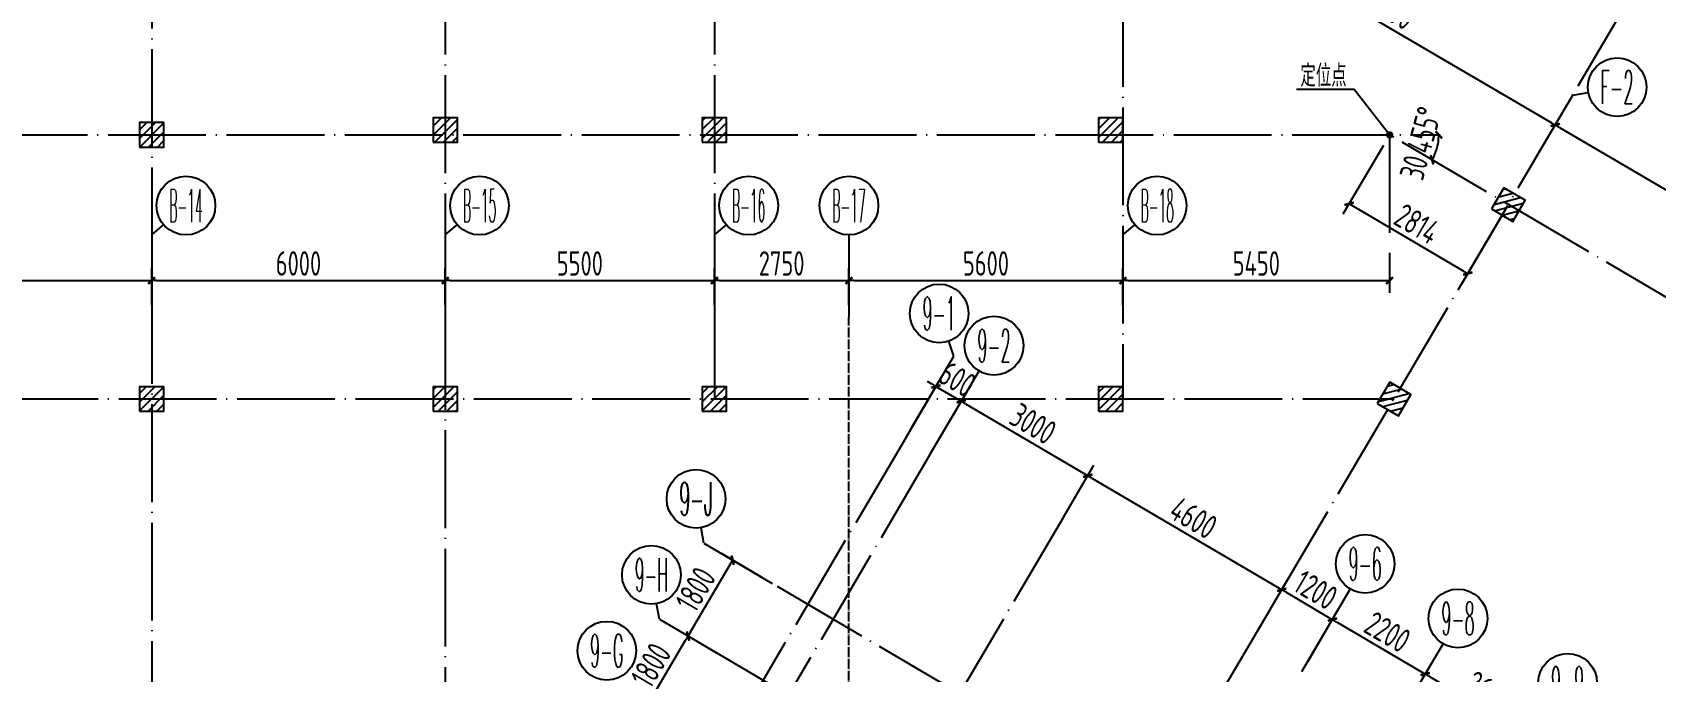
# Model space of a CAD drawing. Header units: millimetres. Extents: x 156735 to 386235, y 467499 to 703525.
# Drawn here: x 278909 to 312080, y 578023 to 591088 of the extents above; entities that cross this region are included whole.
import ezdxf
from ezdxf.enums import TextEntityAlignment as Align

# ---------------------------------------------------------------- set-up
doc = ezdxf.new("R2010")
doc.units = ezdxf.units.MM
doc.header["$LTSCALE"] = 100
doc.header["$PDMODE"] = 35
doc.header["$PDSIZE"] = 200
doc.linetypes.add('DOTE', pattern=[2.42, 2, -0.2, 0.02, -0.2])
for name, color, linetype in [('B-TEXT', 7, 'Continuous'), ('COLU', 7, 'Continuous'), ('h斜线-柱', 7, 'Continuous'), ('Q-AXIS', 3, 'Continuous'), ('Q-dote', 253, 'DOTE')]:
    doc.layers.add(name, color=color, linetype=linetype)
doc.styles.add('_TCH_AXIS', font='COMPLEX', dxfattribs={"bigfont": 'GBCBIG'})
doc.styles.add('COMPLEX', font='tssdeng.shx', dxfattribs={"width": 0.7, "bigfont": 'tssdchn.shx'})
doc.styles.add('TSSD_Dimension', font='Tssdeng.shx', dxfattribs={"width": 0.7, "bigfont": 'hztxt.shx'})
doc.styles.add('TSSD_REIN', font='Tssdeng.shx', dxfattribs={"width": 0.7, "bigfont": 'hztxt.shx'})
doc.dimstyles.new('TSSD_100_100', dxfattribs={"dimtxt": 300, "dimasz": 100, "dimexe": 100, "dimexo": 250, "dimgap": 100, "dimtad": 1, "dimdec": 0, "dimzin": 0, "dimdsep": 46, "dimtxsty": 'TSSD_Dimension', "dimblk": 'ARCHTICK', "dimcen": 0, "dimdle": 100, "dimclrt": 7, "dimadec": 0, "dimazin": 0, "dimtfac": 1, "dimtdec": 0, "dimtix": 1, "dimtmove": 2, "dimatfit": 3, "dimfxl": 1, "dimtolj": 1, "dimtzin": 0, "dimarcsym": 0})
doc.dimstyles.new('TSSD_100_100$0', dxfattribs={"dimtxt": 300, "dimasz": 100, "dimexe": 250, "dimexo": 250, "dimgap": 100, "dimtad": 1, "dimdec": 0, "dimzin": 0, "dimdsep": 46, "dimtxsty": 'TSSD_Dimension', "dimblk": '_tsdbk', "dimblk1": '_tsdbk', "dimblk2": '_tsdbk', "dimsah": 1, "dimcen": 0, "dimclrt": 7, "dimadec": 0, "dimazin": 0, "dimtfac": 1, "dimtdec": 0, "dimtix": 1, "dimtmove": 2, "dimatfit": 3, "dimldrblk": '_tsdbk', "dimfxl": 1, "dimtolj": 1, "dimtzin": 0, "dimarcsym": 0})
pattern_1 = [(45, (-467527.32, -323147.44), (-89.802561, 89.802561), [])]
pattern_2 = [(14.545372, (-467527.32, -323147.44), (-31.895617, 122.929531), [])]

# ---------------------------------------------------------------- blocks, each defined once
blk = doc.blocks.new('_tsdbk')
blk.add_line((-1, 0), (0, 0))
at = {"const_width": 0.5}
blk.add_lwpolyline([(-0.7, -0.7), (0.7, 0.7)], dxfattribs=at)
blk = doc.blocks.new('*D342')
at = {"layer": 'Defpoints', "color": 0}
for p in [(306748, 576908), (309615, 576653), (308989, 575590)]:
    blk.add_point(p, dxfattribs=at)
at = {"layer": 'Q-AXIS', "color": 0, "lineweight": -2}
for p, q in [((306875, 577123), (307500, 578187)), ((307460, 577921), (309528, 576704)), ((309116, 575805), (309741, 576869))]:
    blk.add_line(p, q, dxfattribs=at)
at = {"layer": 'Q-AXIS', "color": 0, "lineweight": -2, "xscale": 100, "yscale": 100, "zscale": 100}
for p, rotation in [((307373, 577971), 149.5453717284593), ((309615, 576653), 329.5453717284593)]:
    blk.add_blockref('_tsdbk', p, dxfattribs=dict(at, rotation=rotation))
at = {"layer": 'Q-AXIS', "color": 7, "insert": (308671, 577614), "char_height": 500, "attachment_point": 5, "rotation": 329.5454, "style": 'TSSD_Dimension'}
blk.add_mtext('\\A1;2600', dxfattribs=at)
blk = doc.blocks.new('_AXISO')
blk.add_circle((0, 0), 0.5)
at = {"layer": 'B-TEXT', "style": 'COMPLEX', "width": 1.450893}
blk.add_attdef('A', text='', height=0.56, dxfattribs=at).set_placement((0.249375, -0.28), (0.749375, -0.28), align=Align.FIT)
blk = doc.blocks.new('*D344')
at = {"layer": 'Defpoints', "color": 0}
for p in [(304852, 578023), (307373, 577971), (306748, 576908)]:
    blk.add_point(p, dxfattribs=at)
at = {"layer": 'Q-AXIS', "color": 0, "lineweight": -2}
for p, q in [((304978, 578238), (305604, 579302)), ((305563, 579036), (307287, 578022)), ((306875, 577123), (307500, 578187))]:
    blk.add_line(p, q, dxfattribs=at)
at = {"layer": 'Q-AXIS', "color": 0, "lineweight": -2, "xscale": 100, "yscale": 100, "zscale": 100}
for p, rotation in [((305477, 579086), 149.5453717284593), ((307373, 577971), 329.5453717284593)]:
    blk.add_blockref('_tsdbk', p, dxfattribs=dict(at, rotation=rotation))
at = {"layer": 'Q-AXIS', "color": 7, "insert": (306603, 578831), "char_height": 500, "attachment_point": 5, "rotation": 329.5454, "style": 'TSSD_Dimension'}
blk.add_mtext('\\A1;2200', dxfattribs=at)
blk = doc.blocks.new('*D345')
at = {"layer": 'Defpoints', "color": 0}
for p in [(292308, 578748), (293115, 578274), (292202, 576723)]:
    blk.add_point(p, dxfattribs=at)
at = {"layer": 'Q-AXIS', "color": 0, "lineweight": -2}
for p, q in [((292899, 578401), (292092, 578875)), ((291446, 577283), (292257, 578662)), ((291987, 576849), (291180, 577324))]:
    blk.add_line(p, q, dxfattribs=at)
at = {"layer": 'Q-AXIS', "color": 0, "lineweight": -2, "xscale": 100, "yscale": 100, "zscale": 100}
for p, rotation in [((292308, 578748), 59.5453717336169), ((291396, 577197), 239.5453717336169)]:
    blk.add_blockref('_tsdbk', p, dxfattribs=dict(at, rotation=rotation))
at = {"layer": 'Q-AXIS', "color": 7, "insert": (291550, 578150), "char_height": 500, "attachment_point": 5, "rotation": 59.5454, "style": 'TSSD_Dimension'}
blk.add_mtext('\\A1;1800', dxfattribs=at)
blk = doc.blocks.new('*D504')
at = {"layer": 'Defpoints', "color": 0}
for p in [(306646, 586832), (306646, 586016), (301196, 585265)]:
    blk.add_point(p, dxfattribs=at)
at = {"layer": 'Q-AXIS', "color": 0, "lineweight": -2}
for p, q in [((306646, 586582), (306646, 585766)), ((301196, 585515), (301196, 586266)), ((301296, 586016), (306546, 586016))]:
    blk.add_line(p, q, dxfattribs=at)
at = {"layer": 'Q-AXIS', "color": 0, "lineweight": -2, "xscale": 100, "yscale": 100, "zscale": 100, "rotation": 180}
blk.add_blockref('_tsdbk', (301196, 586016), dxfattribs=at)
at = {"layer": 'Q-AXIS', "color": 0, "lineweight": -2, "xscale": 100, "yscale": 100, "zscale": 100}
blk.add_blockref('_tsdbk', (306646, 586016), dxfattribs=at)
at = {"layer": 'Q-AXIS', "color": 7, "insert": (303921, 586366), "char_height": 500, "attachment_point": 5, "style": 'TSSD_Dimension'}
blk.add_mtext('\\A1;5450', dxfattribs=at)
blk = doc.blocks.new('*D506')
at = {"layer": 'Defpoints', "color": 0}
for p in [(305477, 579086), (303817, 578631), (304852, 578023)]:
    blk.add_point(p, dxfattribs=at)
at = {"layer": 'Q-AXIS', "color": 0, "lineweight": -2}
for p, q in [((303944, 578847), (304569, 579910)), ((304529, 579644), (305391, 579137)), ((304978, 578238), (305604, 579302))]:
    blk.add_line(p, q, dxfattribs=at)
at = {"layer": 'Q-AXIS', "color": 0, "lineweight": -2, "xscale": 100, "yscale": 100, "zscale": 100}
for p, rotation in [((304442, 579695), 149.5453717284593), ((305477, 579086), 329.5453717284593)]:
    blk.add_blockref('_tsdbk', p, dxfattribs=dict(at, rotation=rotation))
at = {"layer": 'Q-AXIS', "color": 7, "insert": (305137, 579692), "char_height": 500, "attachment_point": 5, "rotation": 329.5454, "style": 'TSSD_Dimension'}
blk.add_mtext('\\A1;1200', dxfattribs=at)
blk = doc.blocks.new('*D507')
at = {"layer": 'Defpoints', "color": 0}
for p in [(299852, 580963), (304442, 579695), (303817, 578631)]:
    blk.add_point(p, dxfattribs=at)
at = {"layer": 'Q-AXIS', "color": 0, "lineweight": -2}
for p, q in [((299978, 581178), (300604, 582242)), ((300563, 581975), (304356, 579745)), ((303944, 578847), (304569, 579910))]:
    blk.add_line(p, q, dxfattribs=at)
at = {"layer": 'Q-AXIS', "color": 0, "lineweight": -2, "xscale": 100, "yscale": 100, "zscale": 100}
for p, rotation in [((300477, 582026), 149.5453717284593), ((304442, 579695), 329.5453717284593)]:
    blk.add_blockref('_tsdbk', p, dxfattribs=dict(at, rotation=rotation))
at = {"layer": 'Q-AXIS', "color": 7, "insert": (302637, 581162), "char_height": 500, "attachment_point": 5, "rotation": 329.5454, "style": 'TSSD_Dimension'}
blk.add_mtext('\\A1;4600', dxfattribs=at)
blk = doc.blocks.new('*D508')
at = {"layer": 'Defpoints', "color": 0}
for p in [(302668, 592658), (310030, 589198), (309651, 588553)]:
    blk.add_point(p, dxfattribs=at)
at = {"layer": 'Q-AXIS', "color": 0, "lineweight": -2}
for p, q in [((302795, 592874), (303174, 593519)), ((303134, 593252), (309944, 589248)), ((309777, 588768), (310157, 589413))]:
    blk.add_line(p, q, dxfattribs=at)
at = {"layer": 'Q-AXIS', "color": 0, "lineweight": -2, "xscale": 100, "yscale": 100, "zscale": 100}
for p, rotation in [((303048, 593303), 149.5453717284593), ((310030, 589198), 329.5453717284593)]:
    blk.add_blockref('_tsdbk', p, dxfattribs=dict(at, rotation=rotation))
at = {"layer": 'Q-AXIS', "color": 7, "insert": (306716, 591552), "char_height": 500, "attachment_point": 5, "rotation": 329.5454, "style": 'TSSD_Dimension'}
blk.add_mtext('\\A1;8100', dxfattribs=at)
blk = doc.blocks.new('*D512')
at = {"layer": 'Defpoints', "color": 0}
for p in [(292846, 586016), (287346, 585265), (292846, 585265)]:
    blk.add_point(p, dxfattribs=at)
at = {"layer": 'Q-AXIS', "color": 0, "lineweight": -2}
for p, q in [((287346, 585515), (287346, 586266)), ((292846, 585515), (292846, 586266)), ((287446, 586016), (292746, 586016))]:
    blk.add_line(p, q, dxfattribs=at)
at = {"layer": 'Q-AXIS', "color": 0, "lineweight": -2, "xscale": 100, "yscale": 100, "zscale": 100, "rotation": 180}
blk.add_blockref('_tsdbk', (287346, 586016), dxfattribs=at)
at = {"layer": 'Q-AXIS', "color": 0, "lineweight": -2, "xscale": 100, "yscale": 100, "zscale": 100}
blk.add_blockref('_tsdbk', (292846, 586016), dxfattribs=at)
at = {"layer": 'Q-AXIS', "color": 7, "insert": (290096, 586366), "char_height": 500, "attachment_point": 5, "style": 'TSSD_Dimension'}
blk.add_mtext('\\A1;5500', dxfattribs=at)
blk = doc.blocks.new('*D513')
at = {"layer": 'Defpoints', "color": 0}
for p in [(281346, 586016), (273246, 585265), (281346, 585265)]:
    blk.add_point(p, dxfattribs=at)
at = {"layer": 'Q-AXIS', "color": 0, "lineweight": -2}
for p, q in [((273246, 585515), (273246, 586266)), ((281346, 585515), (281346, 586266)), ((273346, 586016), (281246, 586016))]:
    blk.add_line(p, q, dxfattribs=at)
at = {"layer": 'Q-AXIS', "color": 0, "lineweight": -2, "xscale": 100, "yscale": 100, "zscale": 100, "rotation": 180}
blk.add_blockref('_tsdbk', (273246, 586016), dxfattribs=at)
at = {"layer": 'Q-AXIS', "color": 0, "lineweight": -2, "xscale": 100, "yscale": 100, "zscale": 100}
blk.add_blockref('_tsdbk', (281346, 586016), dxfattribs=at)
at = {"layer": 'Q-AXIS', "color": 7, "insert": (277296, 586366), "char_height": 500, "attachment_point": 5, "style": 'TSSD_Dimension'}
blk.add_mtext('\\A1;8100', dxfattribs=at)
blk = doc.blocks.new('*D514')
at = {"layer": 'Defpoints', "color": 0}
for p in [(287346, 586016), (281346, 585265), (287346, 585265)]:
    blk.add_point(p, dxfattribs=at)
at = {"layer": 'Q-AXIS', "color": 0, "lineweight": -2}
for p, q in [((281346, 585515), (281346, 586266)), ((287346, 585515), (287346, 586266)), ((281446, 586016), (287246, 586016))]:
    blk.add_line(p, q, dxfattribs=at)
at = {"layer": 'Q-AXIS', "color": 0, "lineweight": -2, "xscale": 100, "yscale": 100, "zscale": 100, "rotation": 180}
blk.add_blockref('_tsdbk', (281346, 586016), dxfattribs=at)
at = {"layer": 'Q-AXIS', "color": 0, "lineweight": -2, "xscale": 100, "yscale": 100, "zscale": 100}
blk.add_blockref('_tsdbk', (287346, 586016), dxfattribs=at)
at = {"layer": 'Q-AXIS', "color": 7, "insert": (284346, 586366), "char_height": 500, "attachment_point": 5, "style": 'TSSD_Dimension'}
blk.add_mtext('\\A1;6000', dxfattribs=at)
blk = doc.blocks.new('*D515')
at = {"layer": 'Defpoints', "color": 0}
for p in [(301196, 586016), (295596, 585265), (301196, 585265)]:
    blk.add_point(p, dxfattribs=at)
at = {"layer": 'Q-AXIS', "color": 0, "lineweight": -2}
for p, q in [((295596, 585515), (295596, 586266)), ((301196, 585515), (301196, 586266)), ((295696, 586016), (301096, 586016))]:
    blk.add_line(p, q, dxfattribs=at)
at = {"layer": 'Q-AXIS', "color": 0, "lineweight": -2, "xscale": 100, "yscale": 100, "zscale": 100, "rotation": 180}
blk.add_blockref('_tsdbk', (295596, 586016), dxfattribs=at)
at = {"layer": 'Q-AXIS', "color": 0, "lineweight": -2, "xscale": 100, "yscale": 100, "zscale": 100}
blk.add_blockref('_tsdbk', (301196, 586016), dxfattribs=at)
at = {"layer": 'Q-AXIS', "color": 7, "insert": (298396, 586366), "char_height": 500, "attachment_point": 5, "style": 'TSSD_Dimension'}
blk.add_mtext('\\A1;5600', dxfattribs=at)
blk = doc.blocks.new('*D516')
at = {"layer": 'Defpoints', "color": 0}
for p in [(295596, 586016), (292846, 585265), (295596, 585265)]:
    blk.add_point(p, dxfattribs=at)
at = {"layer": 'Q-AXIS', "color": 0, "lineweight": -2}
for p, q in [((292846, 585515), (292846, 586266)), ((295596, 585515), (295596, 586266)), ((292946, 586016), (295496, 586016))]:
    blk.add_line(p, q, dxfattribs=at)
at = {"layer": 'Q-AXIS', "color": 0, "lineweight": -2, "xscale": 100, "yscale": 100, "zscale": 100, "rotation": 180}
blk.add_blockref('_tsdbk', (292846, 586016), dxfattribs=at)
at = {"layer": 'Q-AXIS', "color": 0, "lineweight": -2, "xscale": 100, "yscale": 100, "zscale": 100}
blk.add_blockref('_tsdbk', (295596, 586016), dxfattribs=at)
at = {"layer": 'Q-AXIS', "color": 7, "insert": (294221, 586366), "char_height": 500, "attachment_point": 5, "style": 'TSSD_Dimension'}
blk.add_mtext('\\A1;2750', dxfattribs=at)
blk = doc.blocks.new('*D517')
at = {"layer": 'Defpoints', "color": 0}
for p in [(293220, 580300), (294027, 579826), (293115, 578274)]:
    blk.add_point(p, dxfattribs=at)
at = {"layer": 'Q-AXIS', "color": 0, "lineweight": -2}
for p, q in [((292359, 578835), (293170, 580214)), ((293811, 579953), (293005, 580427)), ((292899, 578401), (292092, 578875))]:
    blk.add_line(p, q, dxfattribs=at)
at = {"layer": 'Q-AXIS', "color": 0, "lineweight": -2, "xscale": 100, "yscale": 100, "zscale": 100}
for p, rotation in [((293220, 580300), 59.5453717336169), ((292308, 578748), 239.5453717336169)]:
    blk.add_blockref('_tsdbk', p, dxfattribs=dict(at, rotation=rotation))
at = {"layer": 'Q-AXIS', "color": 7, "insert": (292462, 579702), "char_height": 500, "attachment_point": 5, "rotation": 59.5454, "style": 'TSSD_Dimension'}
blk.add_mtext('\\A1;1800', dxfattribs=at)
blk = doc.blocks.new('*D518')
at = {"layer": 'Defpoints', "color": 0}
for p in [(297266, 582483), (300477, 582026), (299852, 580963)]:
    blk.add_point(p, dxfattribs=at)
at = {"layer": 'Q-AXIS', "color": 0, "lineweight": -2}
for p, q in [((297392, 582699), (298018, 583762)), ((297977, 583496), (300391, 582077)), ((299978, 581178), (300604, 582242))]:
    blk.add_line(p, q, dxfattribs=at)
at = {"layer": 'Q-AXIS', "color": 0, "lineweight": -2, "xscale": 100, "yscale": 100, "zscale": 100}
for p, rotation in [((297891, 583547), 149.5453717284593), ((300477, 582026), 329.5453717284593)]:
    blk.add_blockref('_tsdbk', p, dxfattribs=dict(at, rotation=rotation))
at = {"layer": 'Q-AXIS', "color": 7, "insert": (299361, 583088), "char_height": 500, "attachment_point": 5, "rotation": 329.5454, "style": 'TSSD_Dimension'}
blk.add_mtext('\\A1;3000', dxfattribs=at)
blk = doc.blocks.new('*D519')
at = {"layer": 'Defpoints', "color": 0}
for p in [(297891, 583547), (296748, 582787), (297266, 582483)]:
    blk.add_point(p, dxfattribs=at)
at = {"layer": 'Q-AXIS', "color": 0, "lineweight": -2}
for p, q in [((296875, 583003), (297501, 584066)), ((297288, 583901), (297201, 583952)), ((297374, 583851), (297891, 583547)), ((297392, 582699), (298018, 583762)), ((297977, 583496), (298063, 583445))]:
    blk.add_line(p, q, dxfattribs=at)
at = {"layer": 'Q-AXIS', "color": 0, "lineweight": -2, "xscale": 100, "yscale": 100, "zscale": 100}
for p, rotation in [((297374, 583851), 329.5453717284593), ((297891, 583547), 149.5453717284593)]:
    blk.add_blockref('_tsdbk', p, dxfattribs=dict(at, rotation=rotation))
at = {"layer": 'Q-AXIS', "color": 7, "insert": (297810, 584000), "char_height": 500, "attachment_point": 5, "rotation": 329.5454, "style": 'TSSD_Dimension'}
blk.add_mtext('\\A1;600', dxfattribs=at)
blk = doc.blocks.new('*D538')
at = {"layer": 'Defpoints', "color": 0}
for p in [(309651, 588553), (317013, 585092), (316633, 584447)]:
    blk.add_point(p, dxfattribs=at)
at = {"layer": 'Q-AXIS', "color": 0, "lineweight": -2}
for p, q in [((309777, 588768), (310157, 589413)), ((310116, 589147), (316926, 585143)), ((316760, 584663), (317139, 585308))]:
    blk.add_line(p, q, dxfattribs=at)
at = {"layer": 'Q-AXIS', "color": 0, "lineweight": -2, "xscale": 100, "yscale": 100, "zscale": 100}
for p, rotation in [((310030, 589198), 149.5453717284593), ((317013, 585092), 329.5453717284593)]:
    blk.add_blockref('_tsdbk', p, dxfattribs=dict(at, rotation=rotation))
at = {"layer": 'Q-AXIS', "color": 7, "insert": (313699, 587447), "char_height": 500, "attachment_point": 5, "rotation": 329.5454, "style": 'TSSD_Dimension'}
blk.add_mtext('\\A1;8100', dxfattribs=at)
blk = doc.blocks.new('*D539')
at = {"layer": 'Defpoints', "color": 0}
for p in [(306646, 588995), (306646, 588995), (308425, 588995), (307589, 588646), (309072, 587568)]:
    blk.add_point(p, dxfattribs=at)
at = {"layer": 'Q-AXIS', "color": 0, "lineweight": -2}
blk.add_arc((306646, 588995), 1006, 335.2449, 354.3005, dxfattribs=at)
at = {"layer": 'Q-AXIS', "color": 0, "lineweight": -2, "xscale": 100, "yscale": 100, "zscale": 100}
for p, rotation in [((307652, 588995), 87.15025044489686), ((307513, 588485), 242.3951212875827)]:
    blk.add_blockref('_tsdbk', p, dxfattribs=dict(at, rotation=rotation))
at = {"layer": 'Q-AXIS', "color": 7, "insert": (307279, 588822), "char_height": 500, "attachment_point": 5, "rotation": 74.7727, "style": 'TSSD_Dimension'}
blk.add_mtext('\\A1;30.455°', dxfattribs=at)
blk = doc.blocks.new('*D540')
at = {"layer": 'Defpoints', "color": 0}
for p in [(306646, 588995), (305818, 587586), (309072, 587568)]:
    blk.add_point(p, dxfattribs=at)
at = {"layer": 'Q-AXIS', "color": 0, "lineweight": -2}
for p, q in [((306520, 588779), (305691, 587370)), ((308157, 586210), (305904, 587535)), ((308945, 587353), (308117, 585944))]:
    blk.add_line(p, q, dxfattribs=at)
at = {"layer": 'Q-AXIS', "color": 0, "lineweight": -2, "xscale": 100, "yscale": 100, "zscale": 100}
for p, rotation in [((305818, 587586), 149.5453717324797), ((308244, 586159), 329.5453717324796)]:
    blk.add_blockref('_tsdbk', p, dxfattribs=dict(at, rotation=rotation))
at = {"layer": 'Q-AXIS', "color": 7, "insert": (307208, 587174), "char_height": 500, "attachment_point": 5, "rotation": 329.5454, "style": 'TSSD_Dimension'}
blk.add_mtext('\\A1;2814', dxfattribs=at)

msp = doc.modelspace()

# ---------------------------------------------------------------- hatches: boundary and pattern name
at = {"layer": 'h斜线-柱'}
h = msp.add_hatch(dxfattribs=at)
h.set_pattern_fill('ANSI31', color=256, scale=40, style=0)
h.set_pattern_definition(pattern_1)
h.paths.add_polyline_path([(281096.5, 588744.7), (281596.5, 588744.7), (281596.5, 589244.7), (281096.5, 589244.7)])
h = msp.add_hatch(dxfattribs=at)
h.set_pattern_fill('ANSI31', color=256, scale=40, style=0)
h.set_pattern_definition(pattern_1)
h.paths.add_polyline_path([(287096.5, 588844.7), (287596.5, 588844.7), (287596.5, 589344.7), (287096.5, 589344.7)])
h = msp.add_hatch(dxfattribs=at)
h.set_pattern_fill('ANSI31', color=256, scale=40, style=0)
h.set_pattern_definition(pattern_1)
h.paths.add_polyline_path([(292596.5, 588844.7), (293096.5, 588844.7), (293096.5, 589344.7), (292596.5, 589344.7)])
h = msp.add_hatch(dxfattribs=at)
h.set_pattern_fill('ANSI31', color=256, scale=40, style=0)
h.set_pattern_definition(pattern_1)
h.paths.add_polyline_path([(300696.5, 588844.7), (301196.5, 588844.7), (301196.5, 589344.7), (300696.5, 589344.7)])
h = msp.add_hatch(dxfattribs=at)
h.set_pattern_fill('ANSI31', color=256, scale=40, angle=-30.45463, style=0)
h.set_pattern_definition(pattern_2)
h.paths.add_polyline_path([(308729.9, 587479.6), (309160.9, 587226.1), (309414.3, 587657.2), (308983.3, 587910.6)])
h = msp.add_hatch(dxfattribs=at)
h.set_pattern_fill('ANSI31', color=256, scale=40, style=0)
h.set_pattern_definition(pattern_1)
h.paths.add_polyline_path([(281096.5, 583344.7), (281596.5, 583344.7), (281596.5, 583844.7), (281096.5, 583844.7)])
h = msp.add_hatch(dxfattribs=at)
h.set_pattern_fill('ANSI31', color=256, scale=40, style=0)
h.set_pattern_definition(pattern_1)
h.paths.add_polyline_path([(287096.5, 583344.7), (287596.5, 583344.7), (287596.5, 583844.7), (287096.5, 583844.7)])
h = msp.add_hatch(dxfattribs=at)
h.set_pattern_fill('ANSI31', color=256, scale=40, style=0)
h.set_pattern_definition(pattern_1)
h.paths.add_polyline_path([(292596.5, 583344.7), (293096.5, 583344.7), (293096.5, 583844.7), (292596.5, 583844.7)])
h = msp.add_hatch(dxfattribs=at)
h.set_pattern_fill('ANSI31', color=256, scale=40, style=0)
h.set_pattern_definition(pattern_1)
h.paths.add_polyline_path([(300696.5, 583344.7), (301196.5, 583344.7), (301196.5, 583844.7), (300696.5, 583844.7)])
h = msp.add_hatch(dxfattribs=at)
h.set_pattern_fill('ANSI31', color=256, scale=40, angle=-30.45463, style=0)
h.set_pattern_definition(pattern_2)
h.paths.add_polyline_path([(306393.4, 583505.9), (306824.4, 583252.5), (307077.9, 583683.5), (306646.9, 583936.9)])

# ---------------------------------------------------------------- linework, layer by layer
at = {"layer": 'COLU'}
for points in [[(281096.5, 588744.7), (281596.5, 588744.7), (281596.5, 589244.7), (281096.5, 589244.7)], [(287096.5, 588844.7), (287596.5, 588844.7), (287596.5, 589344.7), (287096.5, 589344.7)], [(292596.5, 588844.7), (293096.5, 588844.7), (293096.5, 589344.7), (292596.5, 589344.7)], [(300696.5, 588844.7), (301196.5, 588844.7), (301196.5, 589344.7), (300696.5, 589344.7)], [(308729.9, 587479.6), (309160.9, 587226.1), (309414.3, 587657.2), (308983.3, 587910.6)], [(281096.5, 583344.7), (281596.5, 583344.7), (281596.5, 583844.7), (281096.5, 583844.7)], [(287096.5, 583344.7), (287596.5, 583344.7), (287596.5, 583844.7), (287096.5, 583844.7)], [(292596.5, 583344.7), (293096.5, 583344.7), (293096.5, 583844.7), (292596.5, 583844.7)], [(300696.5, 583344.7), (301196.5, 583344.7), (301196.5, 583844.7), (300696.5, 583844.7)], [(306393.4, 583505.9), (306824.4, 583252.5), (307077.9, 583683.5), (306646.9, 583936.9)]]:
    msp.add_lwpolyline(points, close=True, dxfattribs=at)
at = {"layer": 'Q-AXIS'}
for p, q in [((309650.8, 588552.5), (310387.7, 589805.9)), ((310387.7, 589805.9), (310704.6, 589862.6)), ((281346.5, 586948.1), (281590.9, 587157.6)), ((287346.5, 586948.1), (287590.9, 587157.6)), ((292846.5, 586948.1), (293090.9, 587157.6)), ((301196.5, 586948.1), (301440.9, 587157.6)), ((281346.5, 586948.1), (281346.5, 585264.6)), ((287346.5, 586948.1), (287346.5, 585264.6)), ((292846.5, 586948.1), (292846.5, 585264.6)), ((295596.5, 586948.1), (295596.5, 585264.6)), ((295596.5, 586948.1), (295596.5, 585264.6)), ((301196.5, 586948.1), (301196.5, 585264.6)), ((296748.5, 582787.3), (297739.1, 584472.1)), ((297739.1, 584472.1), (297634.6, 584776.6)), ((297265.7, 582483.1), (298256.3, 584167.9)), ((292633.7, 580645.1), (292577, 580962)), ((292633.7, 580645.1), (294026.9, 579825.9)), ((304851.6, 578022.8), (305842.2, 579707.6)), ((291721.4, 579093.4), (291664.6, 579410.3)), ((291721.4, 579093.4), (293114.6, 578274.2)), ((306748, 576907.7), (307738.7, 578592.5))]:
    msp.add_line(p, q, dxfattribs=at)
msp.add_lwpolyline([(306646.2, 588994.7), (305919.8, 589925.1), (304744.2, 589925.1)], dxfattribs=at)
at = {"layer": 'Q-AXIS', "const_width": 75}
msp.add_lwpolyline([(306611.5, 589008.7, 1), (306681, 588980.7, 1)], format="xyb", close=True, dxfattribs=at)
at = {"layer": 'Q-dote', "ltscale": 10}
for p, q in [((281346.5, 656086), (281346.5, 538994.7)), ((287346.5, 611994.7), (287346.5, 572194.7)), ((292846.5, 611994.7), (292846.5, 583594.7)), ((301196.5, 606494.7), (301196.5, 583594.7)), ((303141.9, 577482.6), (315002.3, 597654.1)), ((193334.6, 588994.7), (307651.9, 588994.7)), ((346178.3, 565750.7), (306646.2, 588994.7)), ((306646.2, 588994.7), (306646.2, 586832)), ((193551.4, 583594.7), (306735.7, 583594.7)), ((296748.5, 582787.3), (286448.6, 565269.8)), ((297265.7, 582483.1), (291775.3, 573145.4)), ((299978.5, 581178.1), (293449.1, 570073.2)), ((294128.1, 579766.4), (306996.2, 572200.2)), ((293114.6, 578274.2), (307980.4, 569533.4))]:
    msp.add_line(p, q, dxfattribs=at)
at = {"layer": 'Q-dote'}
msp.add_line((295596.5, 577594.7), (295596.5, 585264.6), dxfattribs=at)

# ---------------------------------------------------------------- block references
at = {"layer": 'Q-AXIS'}
ref = msp.add_blockref('_AXISO', (311295.2, 589968.3), dxfattribs=dict(at, xscale=1199.999999999998, yscale=1200, zscale=1200, rotation=359.9996457873791))
ref.add_attrib('A', 'F-2', dxfattribs={"color": 7, "height": 678.82, "rotation": 359.99965, "style": '_TCH_AXIS', "width": 0.35}).set_placement((310955.8, 589628.9), (311634.6, 589628.9), align=Align.FIT)
ref = msp.add_blockref('_AXISO', (282046.5, 587548.1), dxfattribs=dict(at, xscale=1199.999999999998, yscale=1200, zscale=1200, rotation=359.9996457873818))
ref.add_attrib('A', 'B-14', dxfattribs={"color": 7, "height": 678.82, "rotation": 359.99965, "style": '_TCH_AXIS', "width": 0.265823}).set_placement((281707.1, 587208.7), (282385.9, 587208.7), align=Align.FIT)
ref = msp.add_blockref('_AXISO', (288046.5, 587548.1), dxfattribs=dict(at, xscale=1199.999999999998, yscale=1200, zscale=1200, rotation=359.9996457873818))
ref.add_attrib('A', 'B-15', dxfattribs={"color": 7, "height": 678.82, "rotation": 359.99965, "style": '_TCH_AXIS', "width": 0.272727}).set_placement((287707.1, 587208.7), (288385.9, 587208.7), align=Align.FIT)
ref = msp.add_blockref('_AXISO', (293546.5, 587548.1), dxfattribs=dict(at, xscale=1199.999999999998, yscale=1200, zscale=1200, rotation=359.9996457873818))
ref.add_attrib('A', 'B-16', dxfattribs={"color": 7, "height": 678.82, "rotation": 359.99965, "style": '_TCH_AXIS', "width": 0.272727}).set_placement((293207.1, 587208.7), (293885.9, 587208.7), align=Align.FIT)
ref = msp.add_blockref('_AXISO', (295596.5, 587548.1), dxfattribs=dict(at, xscale=1199.999999999998, yscale=1200, zscale=1200, rotation=359.9996457873818))
ref.add_attrib('A', 'B-17', dxfattribs={"color": 7, "height": 678.82, "rotation": 359.99965, "style": '_TCH_AXIS', "width": 0.272727}).set_placement((295257.1, 587208.7), (295935.9, 587208.7), align=Align.FIT)
ref = msp.add_blockref('_AXISO', (301896.5, 587548.1), dxfattribs=dict(at, xscale=1199.999999999998, yscale=1200, zscale=1200, rotation=359.9996457873818))
ref.add_attrib('A', 'B-18', dxfattribs={"color": 7, "height": 678.82, "rotation": 359.99965, "style": '_TCH_AXIS', "width": 0.272727}).set_placement((301557.1, 587208.7), (302235.9, 587208.7), align=Align.FIT)
ref = msp.add_blockref('_AXISO', (297439.8, 585344.1), dxfattribs=dict(at, xscale=1199.999999999998, yscale=1200, zscale=1200, rotation=359.9996457873791))
ref.add_attrib('A', '9-1', dxfattribs={"color": 7, "height": 678.82, "rotation": 359.99965, "style": '_TCH_AXIS', "width": 0.381818}).set_placement((297100.4, 585004.7), (297779.2, 585004.7), align=Align.FIT)
ref = msp.add_blockref('_AXISO', (298560.4, 584685.2), dxfattribs=dict(at, xscale=1199.999999999998, yscale=1200, zscale=1200, rotation=359.9996457873791))
ref.add_attrib('A', '9-2', dxfattribs={"color": 7, "height": 678.82, "rotation": 359.99965, "style": '_TCH_AXIS', "width": 0.35}).set_placement((298221, 584345.8), (298899.8, 584345.8), align=Align.FIT)
ref = msp.add_blockref('_AXISO', (292471.3, 581552.6), dxfattribs=dict(at, xscale=1199.999999999998, yscale=1200, zscale=1200, rotation=359.9996457873791))
ref.add_attrib('A', '9-J', dxfattribs={"color": 7, "height": 678.82, "rotation": 359.99965, "style": '_TCH_AXIS', "width": 0.368421}).set_placement((292131.9, 581213.2), (292810.7, 581213.2), align=Align.FIT)
ref = msp.add_blockref('_AXISO', (306146.3, 580224.8), dxfattribs=dict(at, xscale=1199.999999999998, yscale=1200, zscale=1200, rotation=359.9996457873791))
ref.add_attrib('A', '9-6', dxfattribs={"color": 7, "height": 678.82, "rotation": 359.99965, "style": '_TCH_AXIS', "width": 0.35}).set_placement((305806.9, 579885.4), (306485.7, 579885.4), align=Align.FIT)
ref = msp.add_blockref('_AXISO', (291558.9, 580000.9), dxfattribs=dict(at, xscale=1199.999999999998, yscale=1200, zscale=1200, rotation=359.9996457873791))
ref.add_attrib('A', '9-H', dxfattribs={"color": 7, "height": 678.82, "rotation": 359.99965, "style": '_TCH_AXIS', "width": 0.318182}).set_placement((291219.5, 579661.5), (291898.3, 579661.5), align=Align.FIT)
ref = msp.add_blockref('_AXISO', (308042.8, 579109.8), dxfattribs=dict(at, xscale=1199.999999999998, yscale=1200, zscale=1200, rotation=359.9996457873791))
ref.add_attrib('A', '9-8', dxfattribs={"color": 7, "height": 678.82, "rotation": 359.99965, "style": '_TCH_AXIS', "width": 0.35}).set_placement((307703.4, 578770.3), (308382.2, 578770.3), align=Align.FIT)
ref = msp.add_blockref('_AXISO', (290646.6, 578449.3), dxfattribs=dict(at, xscale=1199.999999999998, yscale=1200, zscale=1200, rotation=359.9996457873791))
ref.add_attrib('A', '9-G', dxfattribs={"color": 7, "height": 678.82, "rotation": 359.99965, "style": '_TCH_AXIS', "width": 0.328125}).set_placement((290307.2, 578109.9), (290986, 578109.9), align=Align.FIT)
ref = msp.add_blockref('_AXISO', (310284, 577791.9), dxfattribs=dict(at, xscale=1199.999999999998, yscale=1200, zscale=1200, rotation=359.9996457873791))
ref.add_attrib('A', '9-9', dxfattribs={"color": 7, "height": 678.82, "rotation": 359.99965, "style": '_TCH_AXIS', "width": 0.35}).set_placement((309944.6, 577452.5), (310623.5, 577452.5), align=Align.FIT)

# ---------------------------------------------------------------- texts
at = {"layer": 'Q-AXIS', "style": 'TSSD_REIN', "width": 0.7}
msp.add_text('定位点', height=450, dxfattribs=at).set_placement((305294.7, 589978.5), align=Align.CENTER)

# ---------------------------------------------------------------- dimensions: what is measured, and where the dimension line sits
at = {"layer": 'Q-AXIS'}
for base, p1, p2, angle, picture, middle in [((310030.1, 589197.6), (302668.3, 592658.1), (309650.8, 588552.5), 329.54537, '*D508', (306716.2, 591552.1)), ((317012.5, 585092.1), (309650.8, 588552.5), (316633.2, 584447), 329.54537, '*D538', (313698.7, 587446.6)), ((297891, 583546.7), (296748.5, 582787.3), (297265.7, 582483.1), 329.54537, '*D519', (297809.8, 584000.5)), ((300477.1, 582026.1), (297265.7, 582483.1), (299851.8, 580962.6), 329.54537, '*D518', (299361.5, 583088.1)), ((304442.5, 579694.6), (299851.8, 580962.6), (303817.1, 578631), 329.54537, '*D507', (302637.2, 581162.1)), ((293220.3, 580300.2), (293114.6, 578274.2), (294026.9, 579825.9), 59.54537, '*D517', (292462.4, 579701.7)), ((305476.9, 579086.4), (303817.1, 578631), (304851.6, 578022.8), 329.54537, '*D506', (305137.1, 579692.2)), ((307373.4, 577971.3), (304851.6, 578022.8), (306748, 576907.7), 329.54537, '*D344', (306602.5, 578830.5)), ((292307.9, 578748.5), (292202.2, 576722.6), (293114.6, 578274.2), 59.54537, '*D345', (291550.1, 578150.1)), ((309614.7, 576653.5), (306748, 576907.7), (308989.3, 575589.9), 329.54537, '*D342', (308671.4, 577614.1))]:
    dim = msp.add_linear_dim(base=base, p1=p1, p2=p2, angle=angle, dimstyle='TSSD_100_100$0', override={"dimtxt": 500}, dxfattribs=at)
    dim.commit()
    dim.dimension.update_dxf_attribs({"geometry": picture, "text_midpoint": middle})
dim = msp.add_angular_dim_2l(base=(307589.442, 588645.7461), line1=((306646.2334, 588994.7073), (308424.8469, 588994.7073)), line2=((306646.2334, 588994.7073), (309072.0788, 587568.3615)), dimstyle='TSSD_100_100', override={"dimtxt": 500, "dimexe": 250, "dimblk": '_tsdbk', "dimblk1": '_tsdbk', "dimblk2": '_tsdbk', "dimsah": 1, "dimdle": 0, "dimadec": 3, "dimldrblk": '_tsdbk'}, dxfattribs=at)
dim.commit()
dim.dimension.update_dxf_attribs({"geometry": '*D539', "text_midpoint": (307278.905, 588822.4903)})
dim = msp.add_aligned_dim(p1=(309072.1, 587568.4), p2=(306646.2, 588994.7), distance=1634.7, dimstyle='TSSD_100_100$0', override={"dimtxt": 500}, dxfattribs=at)
dim.commit()
dim.dimension.update_dxf_attribs({"geometry": '*D540', "text_midpoint": (307208, 587174.1)})
for base, p1, p2, picture, middle in [((306646.2, 586016.3), (301196.5, 585264.6), (306646.2, 586832), '*D504', (303921.4, 586366.3)), ((281346.5, 586016.3), (273246.5, 585264.6), (281346.5, 585264.6), '*D513', (277296.5, 586366.3)), ((287346.5, 586016.3), (281346.5, 585264.6), (287346.5, 585264.6), '*D514', (284346.5, 586366.3)), ((292846.5, 586016.3), (287346.5, 585264.6), (292846.5, 585264.6), '*D512', (290096.5, 586366.3)), ((295596.5, 586016.3), (292846.5, 585264.6), (295596.5, 585264.6), '*D516', (294221.5, 586366.3)), ((301196.5, 586016.3), (295596.5, 585264.6), (301196.5, 585264.6), '*D515', (298396.5, 586366.3))]:
    dim = msp.add_linear_dim(base=base, p1=p1, p2=p2, dimstyle='TSSD_100_100$0', override={"dimtxt": 500}, dxfattribs=at)
    dim.commit()
    dim.dimension.update_dxf_attribs({"geometry": picture, "text_midpoint": middle})

doc.saveas('drawing.dxf')
